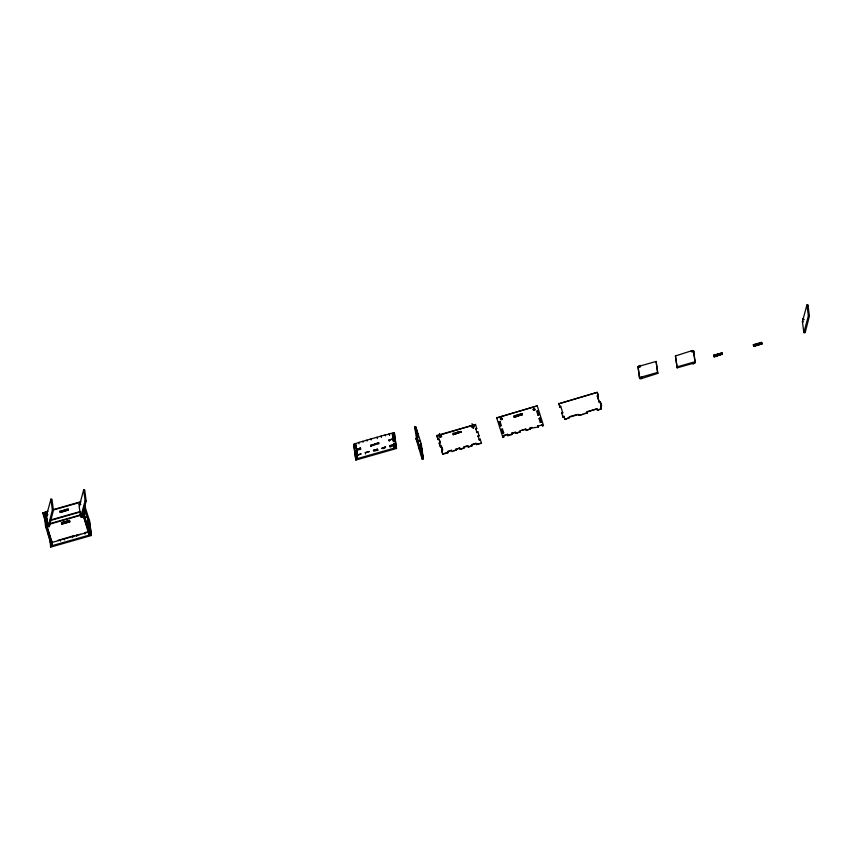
<?xml version="1.0" encoding="UTF-8"?>
<svg xmlns="http://www.w3.org/2000/svg" width="852" height="852" viewBox="0 0 852 852"><rect width="100%" height="100%" fill="white"/><g stroke="black" fill="none" stroke-linecap="round" stroke-linejoin="round"><path stroke-width="1.28" d="M47.882 525.237C50.96 528.634 47.499 522.681 48.883 527.037M47.542 524.374L46.423 515.811L50.95 499.112L51.983 499.315L53.41 510.327L49.256 526.44L48.234 526.238L48.798 525.333L47.893 525.684M48.234 526.238L52.377 510.124L50.95 499.112M80.759 504.618L79.737 504.405L83.698 489.772L84.721 489.975L86.159 500.987L82.005 517.1L80.983 516.898L81.164 515.417L85.125 500.784L83.698 489.772M803.937 319.223L802.903 319.021L802.414 321.619L803.851 332.631L804.874 332.844L804.405 330.565L808.378 315.932L806.94 304.92L807.973 305.123L809.4 316.135L805.246 332.248L804.15 331.503L803.851 332.631M804 319.766L802.978 319.553L806.94 304.92M807.313 307.561L807.973 305.123M804.224 332.046L804.405 330.565L805.438 330.778M79.215 504.043L79.385 505.087M640.96 378.182L641.684 376.978L657.542 372.452L656.115 361.44L640.246 365.966L640.182 365.433L638.01 366.605L639.447 377.617L639.735 378.533L641.023 378.725L657.84 373.368L656.115 361.44M642.046 378.437L641.684 376.978L641.023 378.725L640.661 377.266L639.447 377.617M693.027 363.335L694.976 361.78L693.539 350.768L692.25 350.577L675.444 355.934L677.159 367.862L693.027 363.335L693.102 363.868L695.264 362.696L693.539 350.768M80.727 515.684C81.984 513.98 83.507 517.175 81.334 516.93M48.127 524.843L49.043 524.576L49.767 525.386M500.784 417.895C498.644 419.93 503.702 420.568 501.796 418.3C498.239 418.641 503.607 420.483 501.732 417.853M533.533 408.555C531.392 410.589 536.451 411.228 534.545 408.96C530.988 409.301 536.355 411.143 534.481 408.513M47.041 512.957L46.381 514.044L47.318 514.651M47.744 511.626L42.653 513.074L47.68 511.179M52.771 509.72L80.738 501.743M52.824 510.167L80.802 502.19M51.056 542.745L51.461 545.876L45.593 526.227L43.974 513.703L44.986 513.405L47.339 520.742M59.874 511.093L60.226 512.467L68.362 510.146L68.064 509.23L59.928 511.551L66.839 509.113M68.011 508.782L68.298 509.698L60.226 512.467M45.145 517.366L46.104 516.621L47.275 520.295M50.236 520.082L80.535 511.434M50.289 520.529L80.589 511.892M45.422 524.885L84.071 513.862L85.243 517.526M45.476 525.333L84.124 514.31M84.135 510.88L85.136 513.99L86.084 513.223M45.593 526.227L46.615 525.94L46.498 525.045M89.098 535.141L83.23 515.503L84.241 515.204L83.421 508.889M62.398 522.446L64.432 521.871M66.467 521.286L69.523 520.412L69.875 521.775L61.738 524.097L61.387 522.734L69.523 520.412M86.297 517.622L87.255 516.887M389.172 433.774L389.534 435.138L389.172 433.774L394.316 432.773L396.531 448.461L355.848 460.059L353.644 444.371L358.671 442.476L359.022 443.839M358.671 442.476L366.807 440.154L367.095 441.07M366.807 440.154L376.978 437.257L377.329 438.62M376.978 437.257L385.115 434.935L385.402 435.851M88.193 520.082L89.215 519.795L91.42 535.482L50.747 547.08L50.449 546.164L91.132 534.566M389.236 434.222L385.115 434.935M416.894 440.601L414.658 426.969L415.68 426.682L416.852 430.345L415.84 430.633M83.794 506.344L88.491 520.998L89.503 520.71L84.518 505.13M355.795 444.691L356.253 448.269L355.241 448.557L354.773 444.978L355.795 444.691L356.392 447.992M392.399 434.243L393.166 438.737L392.399 434.243L393.422 433.956L394.029 437.257M393.603 433.977L394.614 433.689M49.959 535.588L49.001 536.334L47.829 532.67L48.788 531.925M355.38 448.28L355.071 445.894L356.083 445.607M392.697 435.159L393.709 434.871M415.776 430.185L416.798 429.898L421.261 444.084L422.134 449.483L421.112 449.771M639.458 366.637L640.544 366.882L640.182 365.433M692.612 352.036L693.837 351.684M87.756 524.853L88.778 524.555L89.066 525.471L88.31 520.977M392.868 437.822L393.89 437.534L393.422 433.956M360.439 448.003L356.434 449.611L360.439 448.003L360.79 449.366L356.668 450.08M370.663 445.553L378.746 442.784L370.663 445.553L370.961 446.469M392.985 438.727L388.97 440.335L392.985 438.727L393.336 440.09M377.01 444.275L379.044 443.7M88.022 526.866L89.034 526.579L89.566 529.284L89.268 528.368M355.497 450.57L356.029 453.285L355.497 450.57L356.519 450.282L357.041 452.987L356.519 450.282M394.146 439.547L393.134 439.845L393.358 441.634L394.38 441.347L394.146 439.547L394.444 440.463L393.422 440.761L393.038 439.174M416.947 433.849L417.97 433.562M355.795 451.485L356.807 451.198M87.745 528.815L88.768 528.528L89.939 532.191L89.535 530.381M355.731 452.369L356.754 452.071M87.809 529.262L88.768 528.528M356.594 457.684L356.285 455.298L361.195 453.828L357.19 455.437L357.478 457.673L356.455 457.961L355.998 454.382L357.009 454.084L357.425 455.905L357.308 455M393.624 443.647L394.636 443.359L394.934 444.275L393.922 444.563L394.029 445.458L390.024 447.066L389.673 445.702L393.741 444.542L393.624 443.647L393.922 444.563M58.117 540.264L60.151 539.689L60.503 541.052M61.174 539.401L63.208 538.815M64.219 538.528L74.39 535.62M86.595 532.149L84.561 532.724L84.912 534.087M365.263 452.668L369.331 451.507L365.263 452.668L365.615 454.031M377.468 449.185L373.4 450.346L377.468 449.185L377.766 450.101L373.698 451.262M416.117 438.162L417.129 437.864L415.68 426.682M393.794 444.989L394.38 448.141L393.794 444.989L389.673 445.702M421.985 456.48L423.007 456.193L421.825 452.529L423.348 458.877L422.155 459.143L421.57 457.311L416.287 439.504L416.17 438.61L417.192 438.322L418.364 441.986L417.288 441.826M382.846 448.653L384.88 448.067M416.287 439.504L417.31 439.217L417.192 438.322M50.875 544.045L51.897 543.757L52.483 545.589L52.078 542.458L88.693 532.01L88.981 534.247M88.512 533.309L89.524 533.022L90.11 534.854L88.139 519.635M721.9 352.909L722.006 353.623L713.869 355.944L713.763 355.231L721.9 352.909L722.272 354.187L714.136 356.509M721.921 353.09L713.784 355.412L721.953 353.175M537.25 405.861L496.631 417.906L537.25 405.861L543.48 425.542L542.458 425.84L542.106 424.466M753.392 344.677L761.528 342.355L761.826 343.271L761.933 343.984L753.796 346.306L753.392 344.677L753.445 345.209L761.582 342.802M51.354 544.982L52.366 544.694M394.093 447.225L395.104 446.938L394.636 443.359M753.424 345.028L761.56 342.706L761.933 343.984M440.441 446.938L441.4 446.192L440.441 446.938L439.27 443.264L440.282 442.976L439.11 439.312L438.098 439.6L436.863 435.489L475.512 424.466L476.747 428.577L475.725 428.875L476.747 428.577M676.871 366.946L692.74 362.419L693.102 363.868M355.561 459.143L396.244 447.545L394.316 432.773M436.916 435.936L475.512 424.466M641.748 377.521L640.661 377.266M714.168 356.86L722.251 354.006L714.168 356.86L713.763 355.231M419.301 441.176L420.313 440.889M753.743 346.04L761.88 343.718M753.775 346.136L761.912 343.814M419.354 441.624L420.377 441.336M439.334 436.288C446.746 436.416 434.264 438.205 440.974 435.83C440.282 439.057 438.184 433.551 441.166 435.766M473.914 426.426C470.091 425.883 473.478 428.907 473.957 426.65C473.904 425.382 471.72 425.723 472.083 426.948M458.93 431.602L456.949 432.624M522.329 414.977L521.978 413.614L513.841 415.936L514.193 417.299L522.276 414.53L514.193 417.299M597.295 392.335L558.71 403.805L597.295 392.335L598.36 395.892L597.337 396.18L599.393 402.602L600.351 401.856L599.393 402.602M513.905 416.383L521.978 413.614M453.179 434.701L461.252 431.932L453.179 434.701L452.827 433.338L461.017 431.463L461.315 432.379M499.059 421.751L500.071 421.463L501.306 425.574L500.294 425.862L499.112 422.198L500.071 421.463M420.249 444.403L421.42 448.077L420.249 444.403L421.261 444.084M537.761 411.175L536.685 411.015L537.921 415.126L538.943 414.839L537.708 410.728M420.355 445.276L421.378 444.978M560.669 406.18L559.711 406.915L560.669 406.18L562.778 413.039L561.766 413.327L562.725 412.592M597.337 396.18L598.296 395.445M439.27 443.264L440.228 442.529L439.057 438.865M477.855 431.794L476.896 432.539L477.855 431.794L479.09 435.915L478.078 436.203L479.09 435.915M538.879 414.392L537.921 415.126M420.824 448.855L421.836 448.567L422.134 449.483M421.08 450.868L422.102 450.58L421.836 448.567M539.039 418.353L540.051 418.055L541.286 422.166L540.274 422.464L539.092 418.801L540.051 418.055M423.061 456.64L422.049 456.928L420.867 453.264L421.889 452.976M421.868 455.586L422.89 455.298L422.102 450.58M453.924 450.623L455.958 450.048L451.943 451.656L451.592 450.293L447.524 451.453L447.875 452.817L442.795 454.265L441.613 450.601L442.582 449.856L441.4 446.192M480.208 439.131L479.25 439.866L480.208 439.131L481.444 443.242L476.353 444.691L476.002 443.328L471.933 444.488L472.285 445.852L468.217 447.012L467.929 446.097L463.861 447.257L464.148 448.173L460.08 449.334L459.729 447.971L455.724 449.579L459.729 447.971M441.613 450.601L442.582 449.856M502.637 433.189L503.596 432.454L502.637 433.189L501.413 429.078L502.424 428.79L503.66 432.901M563.896 416.255L562.938 416.99L563.896 416.255L564.833 419.45L568.848 417.842L564.833 419.45M421.57 457.311L422.592 457.023L423.348 458.877M568.902 418.289L568.614 417.373L578.785 414.477L579.072 415.393L587.209 413.071L586.858 411.708L597.028 408.811L597.38 410.174L601.448 409.013L600.564 406.266L601.523 405.52L600.351 401.856M464.819 446.512L466.853 445.937M511.945 434.541L511.594 433.178L511.945 434.541L507.888 435.702L507.526 434.339L503.457 435.489L503.82 436.863L502.797 437.151L496.578 417.459M512.616 432.88L514.651 432.305M522.18 430.153L525.833 429.11L526.185 430.473L530.2 428.865L526.185 430.473M538.389 426.99L538.038 425.627L538.389 426.99L529.965 428.396L531.936 427.374M569.828 416.564L577.454 414.392M447.875 452.817L447.588 451.901L451.592 450.293M471.997 444.936L476.002 443.328M503.521 435.947L507.526 434.339M511.658 433.625L515.726 432.465L516.014 433.38L520.029 431.772L516.014 433.38M538.102 426.075L542.17 424.914M586.922 412.155L597.028 408.811M444.009 453.456L447.822 452.369M463.797 446.81L464.095 447.726L460.08 449.334M468.217 447.012L472.232 445.404L471.933 444.488M477.567 443.881L481.444 443.242M507.824 435.255L511.892 434.094M585.122 413.209L587.209 413.071M600.564 406.266L601.395 408.566L597.38 410.174M47.339 513.373L46.402 514.267L47.382 515.098M808.378 315.932L809.4 316.135M802.414 321.619L803.447 321.832M805.502 331.311L804.48 331.108L805.246 332.248L805.183 331.716M85.125 500.784L86.159 500.987M81.164 515.417L82.186 515.63M52.377 510.124L53.41 510.327M82.261 516.163L81.228 515.961L82.005 517.1L81.547 515.992L81.717 516.525M46.658 514.15L47.691 514.352M46.732 514.683L47.755 514.896M46.423 515.811L47.456 516.024M48.415 524.757L49.437 524.97M49.512 525.503L48.479 525.301L49.256 526.44M80.567 504.128L79.268 504.49L79.651 505.662M722.006 353.623L722.304 354.538M692.25 350.577L692.548 351.493M691.749 350.726L692.037 351.642M694.976 361.78L695.264 362.696M691.238 350.864L691.526 351.791M694.114 363.58L693.752 362.132L692.804 362.952L692.74 362.419M675.444 355.934L677.159 367.862M657.542 372.452L657.84 373.368M639.671 365.572L639.969 366.488M639.16 365.721L639.532 367.169M638.01 366.605L639.735 378.533M597.358 392.783L598.36 395.892M600.415 402.304L601.587 405.967M597.284 395.733L599.339 402.155M558.656 403.358L559.711 406.915M561.702 412.879L562.938 416.99M529.901 427.949L530.253 429.312M520.082 432.22L519.731 430.856L525.833 429.11M515.662 432.017L515.961 432.933M507.59 434.786L507.888 435.702M475.672 428.428L476.896 432.539M478.015 435.755L479.25 439.866M472.029 423.604L473.584 428.46M467.865 445.649L468.163 446.565M455.66 449.132L456.012 450.495M439.451 433.476L440.239 435.936M441.464 446.64L442.635 450.303M436.863 435.489L438.098 439.6M439.206 442.816L440.388 446.491M441.56 450.154L442.795 454.265M414.658 426.969L415.446 429.408M417.129 437.864L418.364 441.986M419.056 447.321L419.642 449.153M416.17 438.61L416.958 441.048M419.695 449.6L418.46 445.489M393.241 432.614L393.539 433.53M393.89 437.534L394.178 438.45M396.244 447.545L396.531 448.461M395.104 446.938L395.403 447.854L395.094 445.468M393.741 444.542L394.029 445.458M388.917 439.877L389.268 441.251M381.046 436.096L381.398 437.459M377.521 449.632L377.819 450.548M374.678 443.945L374.976 444.861L370.908 446.022L370.609 445.106M370.876 438.993L371.163 439.909M362.739 441.315L363.027 442.231M354.602 443.636L354.89 444.552M356.37 449.164L356.722 450.527M354.773 444.978L355.071 445.894M353.644 444.371L353.931 445.287M357.19 455.437L357.478 456.352M355.998 454.382L356.285 455.298M89.992 533.959L90.291 534.875L90.003 532.638M85.456 521.935L83.113 514.608L83.23 515.503M85.85 523.16L87.415 528.038M80.589 513.01L81.377 515.46M76.776 536.409L76.424 535.045L80.557 534.332M72.708 537.569L72.356 536.206M64.283 538.975L64.571 539.891M48.01 522.872L48.628 524.8M47.446 524.278L46.445 521.158L47.499 524.726M43.974 513.703L44.751 516.142M42.6 512.627L45.678 522.244M52.366 543.374L46.434 524.598L44.986 513.405M45.816 526.11L46.658 529.007L47.616 528.261M50.769 541.829L50.119 539.55L51.141 539.263M417.31 439.217L422.592 457.023M84.241 515.204L89.524 533.022M46.615 525.94L51.897 543.757M802.903 319.021L802.978 319.553M761.528 342.355L761.582 342.887M753.69 345.592L753.796 346.306M583.141 414.232L579.072 415.393M543.48 425.542L542.458 425.84M541.286 422.166L540.274 422.464M503.82 436.863L502.797 437.151M501.306 425.574L500.294 425.862M422.89 455.298L423.007 456.193M422.038 458.248L422.155 459.143M357.009 454.084L357.126 454.979M354.091 446.523L355.848 460.059M91.42 535.482L89.449 520.263L88.491 520.998M88.31 523.618L87.192 520.402M87.596 524.864L86.478 521.648M82.729 511.669L83.049 514.161M79.737 504.405L79.662 503.873L79.172 506.471L80.439 516.259M69.875 521.775L61.738 524.097M51.897 541.116L52.015 542.01M49.459 537.239L50.747 547.08M80.695 516.344C81.984 519.624 83.432 513.862 80.695 516.344M472.136 426.948C473.424 430.228 474.873 424.456 472.136 426.948M385.605 446.863L381.589 448.471L385.605 446.863M418.14 437.545L417.139 434.435L418.14 437.545M420.654 448.866L419.482 445.202L420.654 448.866"/></g></svg>
